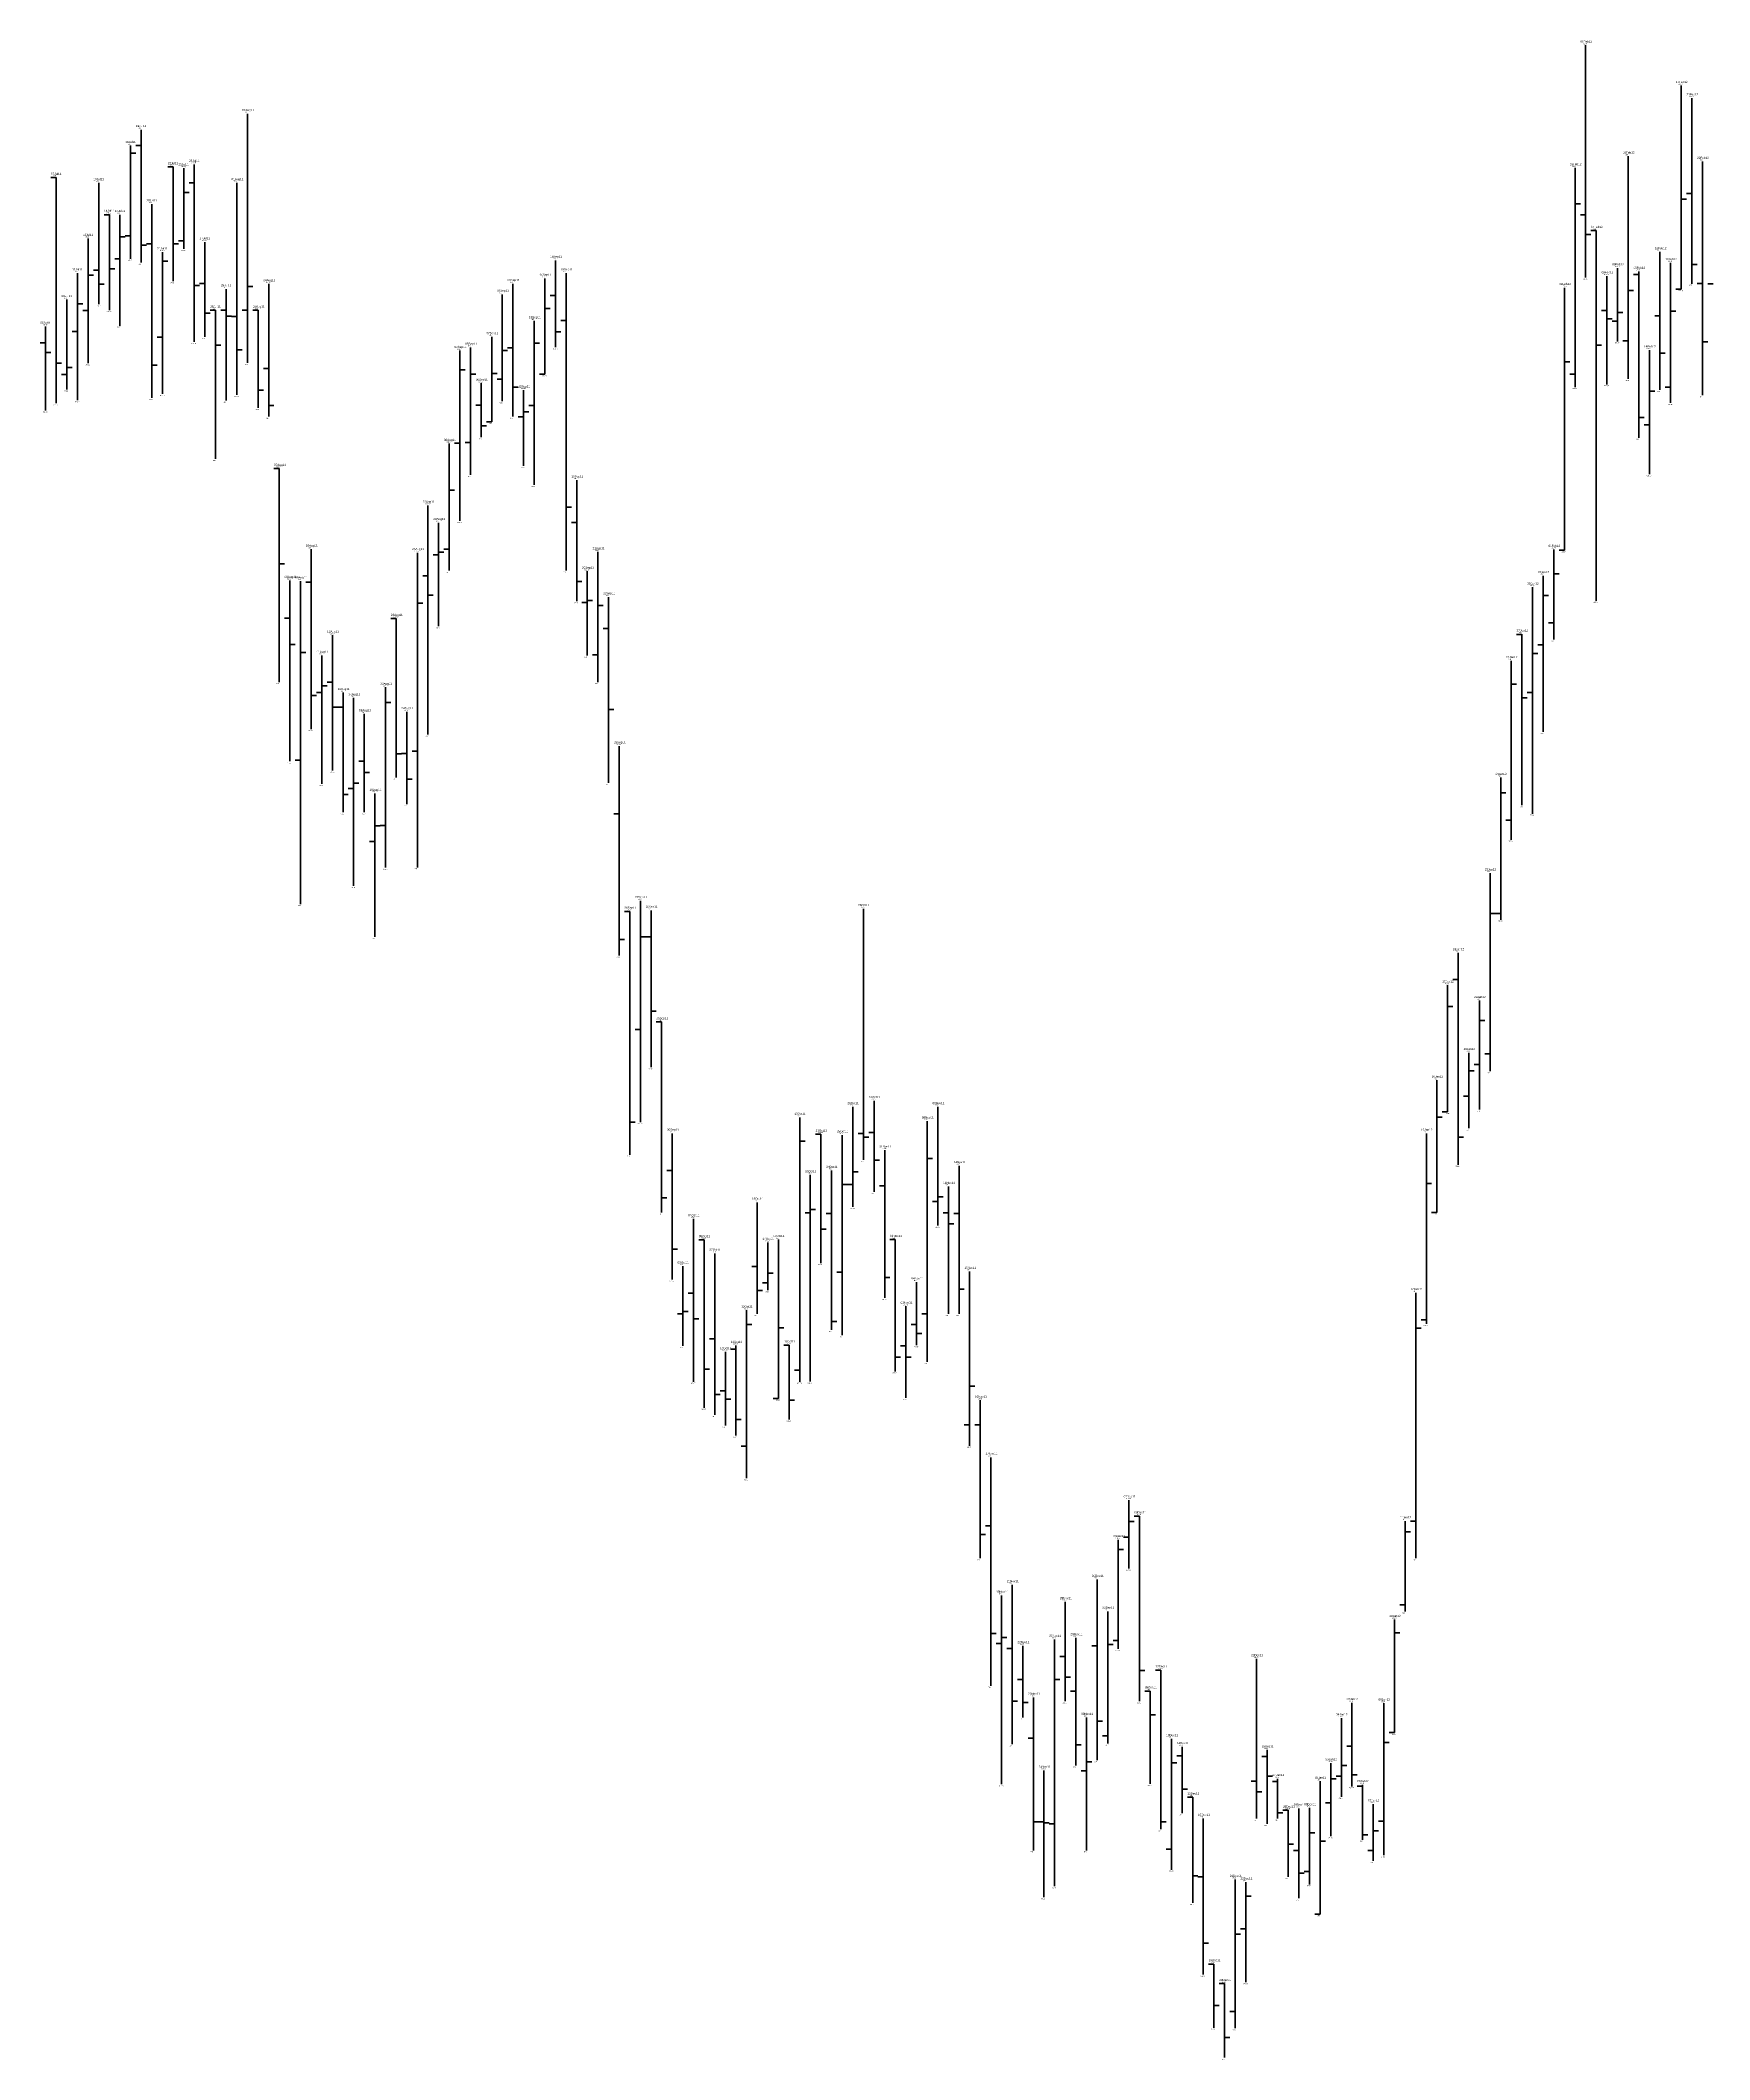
# Model space of a CAD drawing. Header units: inches. Extents: x 0 to 30000, y -20 to 2443.
# Drawn here: x 4103.5 to 4260.7, y 270.3 to 460.4 of the extents above; entities that cross this region are included whole.
import ezdxf

# ---------------------------------------------------------------- set-up
doc = ezdxf.new("R2010")
doc.units = ezdxf.units.IN
doc.header["$MEASUREMENT"] = 0
for name, color, linetype in [('DATE', 7, 'Continuous'), ('Graph', 7, 'Continuous'), ('Rate', 7, 'Continuous')]:
    doc.layers.add(name, color=color, linetype=linetype)
doc.styles.get("Standard").update_dxf_attribs({"font": 'arial.ttf'})

msp = doc.modelspace()

# ---------------------------------------------------------------- linework, layer by layer
at = {"layer": 'Graph', "color": 1, "lineweight": 35}
for p, q in [((4249, 459.95), (4249, 438.075)), ((4259, 454.975), (4259, 437.5)), ((4113, 452), (4113, 439.5)), ((4113, 450.5), (4112.5, 450.5)), ((4118, 448.725), (4118, 432.025)), ((4260, 449), (4260, 427)), ((4105, 447.5), (4104.5, 447.5)), ((4105, 447.5), (4105, 426.25)), ((4109, 447), (4109, 435.575)), ((4116, 448.5), (4115.5, 448.5)), ((4116, 448.5), (4116, 437.75)), ((4118, 447), (4117.5, 447)), ((4122, 447), (4122, 427.025)), ((4114, 445), (4114, 426.75)), ((4259, 446), (4258.5, 446)), ((4110, 444), (4109.5, 444)), ((4110, 444.025), (4110, 435.025)), ((4249, 444), (4248.5, 444)), ((4113, 441.125), (4113.5, 441.125)), ((4114, 441.25), (4113.5, 441.25)), ((4116, 441.25), (4116.5, 441.25)), ((4119, 441.425), (4119, 432.5)), ((4249, 442.15), (4249.5, 442.15)), ((4250, 442.5), (4249.5, 442.5)), ((4250, 442.5), (4250, 407.65)), ((4152, 439.7), (4152, 431.525)), ((4256, 440.5), (4256, 427.5)), ((4259, 439.3), (4259.5, 439.3)), ((4109, 438.775), (4108.5, 438.775)), ((4109, 437.45), (4109.5, 437.45)), ((4110, 438.9), (4110.5, 438.9)), ((4118, 437.325), (4118.5, 437.325)), ((4119, 437.525), (4118.5, 437.525)), ((4125, 437.475), (4125, 425)), ((4148, 437.5), (4148, 425)), ((4153, 438.5), (4153, 410.5)), ((4251, 438.225), (4251, 428.025)), ((4254, 438.375), (4253.5, 438.375)), ((4254, 438.65), (4254, 423)), ((4260, 437.525), (4259.5, 437.525)), ((4121, 437), (4121, 426.5)), ((4152, 436.4), (4151.5, 436.4)), ((4104, 433.475), (4104, 425.575)), ((4119, 434.725), (4119.5, 434.725)), ((4120, 435), (4119.5, 435)), ((4120, 435), (4120, 421)), ((4121, 435), (4120.5, 435)), ((4121, 434.45), (4121.5, 434.45)), ((4122, 434.425), (4121.5, 434.425)), ((4124, 435), (4123.5, 435)), ((4124, 435), (4124, 425.8)), ((4153, 434.025), (4152.5, 434.025)), ((4251, 434.975), (4250.5, 434.975)), ((4251, 434.2), (4251.5, 434.2)), ((4256, 434.475), (4255.5, 434.475)), ((4104, 431.95), (4103.5, 431.95)), ((4120, 431.725), (4120.5, 431.725)), ((4152, 432.975), (4152.5, 432.975)), ((4250, 431.725), (4250.5, 431.725)), ((4260, 432.025), (4260.5, 432.025)), ((4104, 431.025), (4104.5, 431.025)), ((4105, 430.025), (4105.5, 430.025)), ((4114, 429.825), (4114.5, 429.825)), ((4122, 431.275), (4122.5, 431.275)), ((4148, 431.45), (4147.5, 431.45)), ((4256, 430.95), (4256.5, 430.95)), ((4125, 429.525), (4124.5, 429.525)), ((4145, 428.125), (4145, 423.05)), ((4148, 427.775), (4148.5, 427.775)), ((4124, 427.475), (4124.5, 427.475)), ((4125, 426.05), (4125.5, 426.05)), ((4145, 426.075), (4144.5, 426.075)), ((4145, 424.125), (4145.5, 424.125)), ((4254, 424.9), (4254.5, 424.9)), ((4126, 420.1), (4125.5, 420.1)), ((4126, 420.1), (4126, 400)), ((4154, 419), (4154, 407.6)), ((4140, 416.625), (4140, 395.05)), ((4153, 416.45), (4153.5, 416.45)), ((4154, 415.025), (4153.5, 415.025)), ((4126, 411.125), (4126.5, 411.125)), ((4129, 412.5), (4129, 395.575)), ((4127, 409.55), (4127, 392.55)), ((4129, 409.4), (4128.5, 409.4)), ((4140, 410), (4139.5, 410)), ((4154, 409.475), (4154.5, 409.475)), ((4140, 408.175), (4140.5, 408.175)), ((4157, 408), (4157, 390.5)), ((4127, 406), (4126.5, 406)), ((4137, 405.975), (4136.5, 405.975)), ((4137, 405.975), (4137, 391)), ((4157, 405.05), (4156.5, 405.05)), ((4127, 403.525), (4127.5, 403.525)), ((4131, 404.4), (4131, 391.675)), ((4243, 404.475), (4242.5, 404.475)), ((4243, 404.5), (4243, 388.4)), ((4131, 400), (4130.5, 400)), ((4129, 398.725), (4129.5, 398.725)), ((4131, 397.625), (4131.5, 397.625)), ((4132, 397.625), (4131.5, 397.625)), ((4132, 399), (4132, 387.75)), ((4157, 397.425), (4157.5, 397.425)), ((4243, 398.525), (4243.5, 398.525)), ((4134, 397), (4134, 387.75)), ((4138, 397.2), (4138, 388.5)), ((4158, 393.975), (4158, 374.25)), ((4134, 392.55), (4133.5, 392.55)), ((4137, 393.25), (4137.5, 393.25)), ((4138, 393.275), (4137.5, 393.275)), ((4134, 391.475), (4134.5, 391.475)), ((4138, 390.85), (4138.5, 390.85)), ((4132, 389.425), (4132.5, 389.425)), ((4158, 387.575), (4157.5, 387.575)), ((4159, 378.4), (4158.5, 378.4)), ((4159, 378.4), (4159, 355.5)), ((4161, 378.5), (4161, 363.725)), ((4181, 378.65), (4181, 355)), ((4158, 375.75), (4158.5, 375.75)), ((4161, 376.025), (4160.5, 376.025)), ((4237, 374.5), (4237, 354.55)), ((4237, 372), (4236.5, 372)), ((4161, 369.025), (4161.5, 369.025)), ((4162, 368), (4161.5, 368)), ((4162, 368), (4162, 350.05)), ((4182, 360.575), (4182, 352)), ((4159, 358.575), (4159.5, 358.575)), ((4163, 357.5), (4163, 343.75)), ((4177, 357.425), (4176.5, 357.425)), ((4177, 357.425), (4177, 345.3)), ((4181, 357.5), (4180.5, 357.5)), ((4182, 357.575), (4181.5, 357.575)), ((4181, 357.15), (4181.5, 357.15)), ((4183, 355.925), (4183, 342.025)), ((4237, 357.15), (4237.5, 357.15)), ((4163, 354), (4162.5, 354)), ((4178, 354), (4178, 339)), ((4182, 354.975), (4182.5, 354.975)), ((4190, 354.45), (4190, 340.5)), ((4183, 352.575), (4182.5, 352.575)), ((4189, 352.5), (4189, 340.5)), ((4162, 351.45), (4162.5, 351.45)), ((4171, 351), (4171, 340.5)), ((4178, 349.975), (4177.5, 349.975)), ((4189, 350.025), (4188.5, 350.025)), ((4190, 349.975), (4189.5, 349.975)), ((4165, 349.45), (4165, 334.125)), ((4177, 348.5), (4177.5, 348.5)), ((4189, 349), (4189.5, 349)), ((4163, 346.6), (4163.5, 346.6)), ((4166, 347.475), (4165.5, 347.475)), ((4166, 347.475), (4166, 331.675)), ((4167, 346.2), (4167, 331)), ((4184, 347.5), (4183.5, 347.5)), ((4184, 347.5), (4184, 335.1)), ((4171, 344.975), (4170.5, 344.975)), ((4165, 342.475), (4164.5, 342.475)), ((4171, 342.7), (4171.5, 342.7)), ((4183, 343.925), (4183.5, 343.925)), ((4186, 343.5), (4186, 337.575)), ((4190, 342.825), (4190.5, 342.825)), ((4185, 341.225), (4185, 332.6)), ((4165, 340.05), (4165.5, 340.05)), ((4178, 339.8), (4178.5, 339.8)), ((4186, 339.525), (4185.5, 339.525)), ((4186, 338.65), (4186.5, 338.65)), ((4167, 338.175), (4166.5, 338.175)), ((4168, 336.925), (4168, 330)), ((4169, 337.2), (4168.5, 337.2)), ((4169, 337.525), (4169, 329.05)), ((4174, 337.575), (4173.5, 337.575)), ((4174, 337.575), (4174, 330.575)), ((4185, 337.5), (4184.5, 337.5)), ((4166, 335.3), (4166.5, 335.3)), ((4184, 336.45), (4184.5, 336.45)), ((4185, 336.425), (4185.5, 336.425)), ((4167, 332.925), (4167.5, 332.925)), ((4168, 333.25), (4167.5, 333.25)), ((4168, 332.475), (4168.5, 332.475)), ((4174, 332.375), (4174.5, 332.375)), ((4192, 332.375), (4192, 317.5)), ((4169, 330.575), (4169.5, 330.575)), ((4192, 330.05), (4191.5, 330.05)), ((4193, 327), (4193, 305.5)), ((4207, 321.475), (4206.5, 321.475)), ((4207, 321.475), (4207, 304.05)), ((4192, 319.725), (4192.5, 319.725)), ((4193, 320.55), (4192.5, 320.55)), ((4195, 315), (4195, 300)), ((4203, 315.5), (4203, 298.5)), ((4200, 313.4), (4200, 304.05)), ((4193, 310.425), (4193.5, 310.425)), ((4201, 310), (4201, 298)), ((4195, 309), (4194.5, 309)), ((4196, 309.25), (4196, 302.5)), ((4200, 308.25), (4199.5, 308.25)), ((4203, 309.25), (4202.5, 309.25)), ((4218, 308.025), (4218, 293)), ((4200, 306.3), (4200.5, 306.3)), ((4207, 306.925), (4207.5, 306.925)), ((4209, 306.975), (4208.5, 306.975)), ((4209, 306.975), (4209, 292)), ((4196, 306.075), (4195.5, 306.075)), ((4197, 304.4), (4197, 290)), ((4201, 305), (4200.5, 305)), ((4208, 305), (4207.5, 305)), ((4208, 305), (4208, 296.25)), ((4195, 304.05), (4195.5, 304.05)), ((4196, 303.925), (4196.5, 303.925)), ((4208, 302.775), (4208.5, 302.775)), ((4227, 303.9), (4227, 296.025)), ((4197, 300.55), (4196.5, 300.55)), ((4203, 302.15), (4203.5, 302.15)), ((4201, 299.95), (4201.5, 299.95)), ((4211, 298.9), (4210.5, 298.9)), ((4211, 299.75), (4211, 293.5)), ((4219, 298.85), (4218.5, 298.85)), ((4219, 299.45), (4219, 292.5)), ((4227, 299.825), (4226.5, 299.825)), ((4198, 297.525), (4198, 285.6)), ((4219, 297), (4219.5, 297)), ((4220, 296.75), (4220, 293)), ((4227, 297.1), (4227.5, 297.1)), ((4211, 295.775), (4211.5, 295.775)), ((4212, 295), (4211.5, 295)), ((4212, 295), (4212, 285.05)), ((4218, 296.5), (4217.5, 296.5)), ((4218, 295.525), (4218.5, 295.525)), ((4220, 296.475), (4219.5, 296.475)), ((4228, 296.05), (4227.5, 296.05)), ((4228, 296.175), (4228, 291)), ((4213, 293), (4213, 278.3)), ((4220, 293.525), (4220.5, 293.525)), ((4221, 293.775), (4220.5, 293.775)), ((4221, 293.775), (4221, 287.5)), ((4222, 293.95), (4222, 285.5)), ((4197, 292.675), (4197.5, 292.675)), ((4198, 292.675), (4197.5, 292.675)), ((4198, 292.6), (4198.5, 292.6)), ((4209, 292.7), (4209.5, 292.7)), ((4228, 291.475), (4228.5, 291.475)), ((4221, 290.575), (4221.5, 290.575)), ((4222, 289.975), (4221.5, 289.975)), ((4212, 287.6), (4212.5, 287.6)), ((4213, 287.5), (4212.5, 287.5)), ((4222, 287.85), (4222.5, 287.85)), ((4213, 281.275), (4213.5, 281.275)), ((4214, 279.3), (4213.5, 279.3)), ((4214, 279.3), (4214, 273.3)), ((4215, 277.45), (4214.5, 277.45)), ((4215, 277.45), (4215, 270.5)), ((4214, 275.4), (4214.5, 275.4)), ((4215, 272.375), (4215.5, 272.375))]:
    msp.add_line(p, q, dxfattribs=at)
at = {"layer": 'Graph', "color": 3, "lineweight": 35}
for p, q in [((4258, 456.15), (4258, 436.975)), ((4123, 453.5), (4123, 430.05)), ((4112, 450.5), (4112, 439.85)), ((4112, 449.8), (4112.5, 449.8)), ((4253, 449.5), (4253, 428.55)), ((4117, 448.375), (4117, 440.775)), ((4248, 448.4), (4248, 427.775)), ((4117, 446.075), (4117.5, 446.075)), ((4248, 445.025), (4248.5, 445.025)), ((4258, 445.475), (4258.5, 445.475)), ((4111, 444), (4111, 433.55)), ((4108, 441.75), (4108, 430.025)), ((4111, 441.9), (4111.5, 441.9)), ((4112, 442), (4111.5, 442)), ((4117, 441.55), (4116.5, 441.55)), ((4111, 439.85), (4110.5, 439.85)), ((4115, 440.475), (4115, 427.125)), ((4115, 439.625), (4115.5, 439.625)), ((4257, 439.475), (4257, 426.275)), ((4107, 438.5), (4107, 426.525)), ((4108, 438.3), (4108.5, 438.3)), ((4151, 438), (4151, 428.975)), ((4252, 438.975), (4252, 432.075)), ((4261, 437.5), (4260.5, 437.5)), ((4106, 436), (4106, 427.55)), ((4107, 435.6), (4107.5, 435.6)), ((4123, 437.25), (4123.5, 437.25)), ((4147, 436.5), (4147, 426.45)), ((4247, 437.125), (4247, 412.4)), ((4253, 436.85), (4253.5, 436.85)), ((4258, 436.975), (4257.5, 436.975)), ((4108, 434.975), (4107.5, 434.975)), ((4123, 435.025), (4122.5, 435.025)), ((4150, 434), (4150, 418.55)), ((4151, 435.175), (4151.5, 435.175)), ((4252, 433.975), (4251.5, 433.975)), ((4252, 434.8), (4252.5, 434.8)), ((4257, 434.925), (4257.5, 434.925)), ((4107, 433), (4106.5, 433)), ((4115, 432.475), (4114.5, 432.475)), ((4146, 432.5), (4146, 424.5)), ((4150, 431.9), (4150.5, 431.9)), ((4253, 432.125), (4252.5, 432.125)), ((4143, 431.2), (4143, 415.175)), ((4144, 431.5), (4144, 419.5)), ((4147, 431.2), (4147.5, 431.2)), ((4247, 430.15), (4247.5, 430.15)), ((4255, 431.25), (4255, 419.575)), ((4106, 428.95), (4105.5, 428.95)), ((4106, 429.6), (4106.5, 429.6)), ((4143, 429.4), (4143.5, 429.4)), ((4144, 428.975), (4144.5, 428.975)), ((4146, 429.05), (4146.5, 429.05)), ((4147, 428.5), (4146.5, 428.5)), ((4151, 429), (4150.5, 429)), ((4248, 429), (4247.5, 429)), ((4257, 427.775), (4256.5, 427.775)), ((4149, 427.475), (4149, 420.35)), ((4150, 426.025), (4149.5, 426.025)), ((4255, 427.375), (4255.5, 427.375)), ((4146, 424.5), (4145.5, 424.5)), ((4149, 424.975), (4148.5, 424.975)), ((4149, 425.45), (4149.5, 425.45)), ((4255, 424.2), (4254.5, 424.2)), ((4142, 422.45), (4142, 410.5)), ((4143, 422.475), (4142.5, 422.475)), ((4144, 422.55), (4143.5, 422.55)), ((4142, 418.05), (4142.5, 418.05)), ((4141, 415), (4141, 405.25)), ((4139, 412.175), (4139, 382.55)), ((4141, 411.975), (4140.5, 411.975)), ((4141, 412.225), (4141.5, 412.225)), ((4142, 412.5), (4141.5, 412.5)), ((4156, 412.25), (4156, 400)), ((4246, 412.475), (4246, 404)), ((4247, 412.4), (4246.5, 412.4)), ((4128, 409.5), (4128, 379.1)), ((4155, 410.425), (4155, 402.5)), ((4244, 408.925), (4244, 387.6)), ((4245, 410), (4245, 395.3)), ((4246, 410.175), (4246.5, 410.175)), ((4139, 407.425), (4139.5, 407.425)), ((4155, 407.5), (4154.5, 407.5)), ((4155, 407.675), (4155.5, 407.675)), ((4156, 407.2), (4156.5, 407.2)), ((4245, 408.15), (4245.5, 408.15)), ((4246, 405.575), (4245.5, 405.575)), ((4245, 403.5), (4244.5, 403.5)), ((4128, 402.775), (4128.5, 402.775)), ((4130, 402.5), (4130, 390.4)), ((4156, 402.55), (4155.5, 402.55)), ((4242, 402), (4242, 385.15)), ((4244, 402.7), (4244.5, 402.7)), ((4130, 399.65), (4130.5, 399.65)), ((4136, 399.5), (4136, 382.525)), ((4242, 399.8), (4242.5, 399.8)), ((4130, 399), (4129.5, 399)), ((4133, 398.5), (4133, 380.8)), ((4136, 398.075), (4136.5, 398.075)), ((4244, 399), (4243.5, 399)), ((4128, 392.65), (4127.5, 392.65)), ((4139, 393.5), (4138.5, 393.5)), ((4133, 389.975), (4132.5, 389.975)), ((4133, 390.475), (4133.5, 390.475)), ((4241, 391), (4241, 377.625)), ((4135, 389.5), (4135, 376)), ((4241, 389.575), (4241.5, 389.575)), ((4135, 386.45), (4135.5, 386.45)), ((4136, 386.5), (4135.5, 386.5)), ((4242, 387), (4241.5, 387)), ((4135, 385), (4134.5, 385)), ((4240, 382), (4240, 363.35)), ((4160, 379.4), (4160, 358.575)), ((4240, 378.2), (4240.5, 378.2)), ((4241, 378.2), (4240.5, 378.2)), ((4160, 376), (4160.5, 376)), ((4236, 371.45), (4236, 359.525)), ((4236, 369.45), (4236.5, 369.45)), ((4239, 370), (4239, 359.75)), ((4160, 367.275), (4159.5, 367.275)), ((4239, 368.125), (4239.5, 368.125)), ((4238, 365.1), (4238, 358)), ((4238, 363.4), (4238.5, 363.4)), ((4239, 364), (4238.5, 364)), ((4240, 365), (4239.5, 365)), ((4235, 362.5), (4235, 350.05)), ((4180, 360), (4180, 350.575)), ((4188, 360), (4188, 348.825)), ((4236, 359.525), (4235.5, 359.525)), ((4238, 361), (4237.5, 361)), ((4175, 359), (4175, 334.125)), ((4187, 358.65), (4187, 336)), ((4234, 357.5), (4234, 339.575)), ((4235, 359.025), (4235.5, 359.025)), ((4175, 356.775), (4175.5, 356.775)), ((4179, 357.35), (4179, 338.5)), ((4180, 353.875), (4180.5, 353.875)), ((4187, 355.15), (4187.5, 355.15)), ((4176, 353.6), (4176, 334.15)), ((4179, 352.7), (4179.5, 352.7)), ((4180, 352.7), (4179.5, 352.7)), ((4234, 352.8), (4234.5, 352.8)), ((4176, 350.025), (4175.5, 350.025)), ((4176, 350.325), (4176.5, 350.325)), ((4188, 351.1), (4187.5, 351.1)), ((4188, 351.525), (4188.5, 351.525)), ((4235, 350.05), (4234.5, 350.05)), ((4172, 347.225), (4172, 342.75)), ((4173, 347.5), (4173, 332.55)), ((4164, 345), (4164, 337.5)), ((4172, 344.35), (4172.5, 344.35)), ((4179, 344.45), (4178.5, 344.45)), ((4191, 344.5), (4191, 328.1)), ((4172, 343.425), (4171.5, 343.425)), ((4233, 342.5), (4233, 317.5)), ((4164, 340.5), (4163.5, 340.5)), ((4164, 340.725), (4164.5, 340.725)), ((4170, 340.85), (4170, 325.05)), ((4187, 340.5), (4186.5, 340.5)), ((4170, 339.5), (4170.5, 339.5)), ((4173, 339.2), (4173.5, 339.2)), ((4233, 339.15), (4233.5, 339.15)), ((4234, 339.95), (4233.5, 339.95)), ((4175, 335.225), (4174.5, 335.225)), ((4191, 333.7), (4191.5, 333.7)), ((4173, 332.55), (4172.5, 332.55)), ((4191, 330.05), (4190.5, 330.05)), ((4170, 328.05), (4169.5, 328.05)), ((4206, 322.975), (4206, 316.525)), ((4206, 319.475), (4205.5, 319.475)), ((4206, 320.975), (4206.5, 320.975)), ((4232, 321), (4232, 312.5)), ((4232, 319.975), (4232.5, 319.975)), ((4233, 321), (4232.5, 321)), ((4205, 319.25), (4205, 308.975)), ((4205, 318.325), (4205.5, 318.325)), ((4194, 314), (4194, 296.225)), ((4204, 312.5), (4204, 300.05)), ((4232, 313.125), (4231.5, 313.125)), ((4194, 310.05), (4194.5, 310.05)), ((4231, 311.725), (4231, 301.1)), ((4231, 310.475), (4231.5, 310.475)), ((4194, 309.475), (4193.5, 309.475)), ((4199, 309.85), (4199, 286.625)), ((4204, 309.375), (4204.5, 309.375)), ((4205, 309.75), (4204.5, 309.75)), ((4199, 306.1), (4199.5, 306.1)), ((4202, 302.5), (4202, 290)), ((4226, 302.45), (4226, 295.05)), ((4230, 303.85), (4230, 289.55)), ((4204, 300.775), (4203.5, 300.775)), ((4210, 300.5), (4210, 288.175)), ((4231, 301.1), (4230.5, 301.1)), ((4230, 300.15), (4230.5, 300.15)), ((4202, 297.5), (4201.5, 297.5)), ((4202, 298.325), (4202.5, 298.325)), ((4210, 298.25), (4210.5, 298.25)), ((4225, 298.225), (4225, 291.325)), ((4225, 296.75), (4225.5, 296.75)), ((4226, 297), (4225.5, 297)), ((4226, 298), (4226.5, 298)), ((4224, 296.5), (4224, 284)), ((4223, 294), (4223, 286.8)), ((4225, 294.475), (4224.5, 294.475)), ((4229, 294.35), (4229, 289)), ((4199, 292.5), (4198.5, 292.5)), ((4223, 291.65), (4223.5, 291.65)), ((4229, 291.825), (4229.5, 291.825)), ((4230, 292.75), (4229.5, 292.75)), ((4210, 290.1), (4209.5, 290.1)), ((4224, 290.85), (4224.5, 290.85)), ((4229, 290), (4228.5, 290)), ((4216, 287.25), (4216, 273.25)), ((4223, 288), (4222.5, 288)), ((4217, 287), (4217, 277.575)), ((4217, 285.7), (4217.5, 285.7)), ((4224, 284), (4223.5, 284)), ((4216, 282.125), (4216.5, 282.125)), ((4217, 282.6), (4216.5, 282.6)), ((4216, 274.825), (4215.5, 274.825))]:
    msp.add_line(p, q, dxfattribs=at)

# ---------------------------------------------------------------- texts
at = {"layer": 'DATE'}
for s, p in [('06Feb12', (4248.5, 460.2)), ('17Feb12', (4257.5, 456.4)), ('21Feb12', (4258.5, 455.225)), ('02Aug11', (4122.5, 453.75)), ('18Jul11', (4111.5, 450.75)), ('19Jul11', (4112.5, 452.25)), ('22Jul11', (4115.5, 448.75)), ('25Jul11', (4116.5, 448.625)), ('26Jul11', (4117.5, 448.975)), ('03Feb12', (4247.5, 448.65)), ('10Feb12', (4252.5, 449.75)), ('22Feb12', (4259.5, 449.25)), ('07Jul11', (4104.5, 447.75)), ('13Jul11', (4108.5, 447.25)), ('01Aug11', (4121.5, 447.25)), ('20Jul11', (4113.5, 445.25)), ('14Jul11', (4109.5, 444.275)), ('15Jul11', (4110.5, 444.25)), ('12Jul11', (4107.5, 442)), ('27Jul11', (4118.5, 441.675)), ('07Feb12', (4249.5, 442.75)), ('21Jul11', (4114.5, 440.725)), ('15Sep11', (4151.5, 439.95)), ('09Feb12', (4251.5, 439.225)), ('15Feb12', (4255.5, 440.75)), ('16Feb12', (4256.5, 439.725)), ('11Jul11', (4106.5, 438.75)), ('29Jul11', (4120.5, 437.25)), ('04Aug11', (4124.5, 437.725)), ('09Sep11', (4147.5, 437.75)), ('14Sep11', (4150.5, 438.25)), ('16Sep11', (4152.5, 438.75)), ('02Feb12', (4246.5, 437.375)), ('08Feb12', (4250.5, 438.475)), ('13Feb12', (4253.5, 438.9)), ('08Jul11', (4105.5, 436.25)), ('28Jul11', (4119.5, 435.25)), ('03Aug11', (4123.5, 435.25)), ('08Sep11', (4146.5, 436.75)), ('06Jul11', (4103.5, 433.725)), ('13Sep11', (4149.5, 434.25)), ('02Sep11', (4142.5, 431.45)), ('05Sep11', (4143.5, 431.75)), ('07Sep11', (4145.5, 432.75)), ('14Feb12', (4254.5, 431.5)), ('06Sep11', (4144.5, 428.375)), ('12Sep11', (4148.5, 427.725)), ('30Aug11', (4141.5, 422.7)), ('05Aug11', (4125.5, 420.35)), ('19Sep11', (4153.5, 419.25)), ('26Aug11', (4139.5, 416.875)), ('29Aug11', (4140.5, 415.25)), ('10Aug11', (4128.5, 412.75)), ('25Aug11', (4138.5, 412.425)), ('21Sep11', (4155.5, 412.5)), ('01Feb12', (4245.5, 412.725)), ('20Sep11', (4154.5, 410.675)), ('08Aug11', (4126.5, 409.8)), ('09Aug11', (4127.5, 409.75)), ('30Jan12', (4243.5, 409.175)), ('31Jan12', (4244.5, 410.25)), ('22Sep11', (4156.5, 408.25)), ('23Aug11', (4136.5, 406.225)), ('27Jan12', (4242.5, 404.75)), ('12Aug11', (4130.5, 404.65)), ('11Aug11', (4129.5, 402.75)), ('25Jan12', (4241.5, 402.25)), ('16Aug11', (4131.5, 399.25)), ('22Aug11', (4135.5, 399.75)), ('17Aug11', (4132.5, 398.75)), ('18Aug11', (4133.5, 397.25)), ('24Aug11', (4137.5, 397.45)), ('23Sep11', (4157.5, 394.225)), ('19Aug11', (4134.5, 389.75)), ('24Jan12', (4240.5, 391.25)), ('23Jan12', (4239.5, 382.25)), ('26Sep11', (4158.5, 378.65)), ('27Sep11', (4159.5, 379.65)), ('28Sep11', (4160.5, 378.75)), ('28Oct11', (4180.5, 378.9)), ('18Jan12', (4236.5, 374.75)), ('17Jan12', (4235.5, 371.7)), ('20Jan12', (4238.5, 370.25)), ('29Sep11', (4161.5, 368.25)), ('19Jan12', (4237.5, 365.35)), ('16Jan12', (4234.5, 362.75)), ('19Oct11', (4174.5, 359.25)), ('26Oct11', (4179.5, 360.25)), ('31Oct11', (4181.5, 360.825)), ('09Nov11', (4187.5, 360.25)), ('30Sep11', (4162.5, 357.75)), ('21Oct11', (4176.5, 357.675)), ('25Oct11', (4178.5, 357.6)), ('08Nov11', (4186.5, 358.9)), ('13Jan12', (4233.5, 357.75)), ('01Nov11', (4182.5, 356.175)), ('20Oct11', (4175.5, 353.85)), ('24Oct11', (4177.5, 354.25)), ('14Nov11', (4189.5, 354.7)), ('11Nov11', (4188.5, 352.75)), ('04Oct11', (4164.5, 349.7)), ('13Oct11', (4170.5, 351.25)), ('05Oct11', (4165.5, 347.725)), ('17Oct11', (4172.5, 347.75)), ('02Nov11', (4183.5, 347.75)), ('07Oct11', (4166.5, 346.45)), ('14Oct11', (4171.5, 347.475)), ('03Oct11', (4163.5, 345.25)), ('15Nov11', (4190.5, 344.75)), ('04Nov11', (4185.5, 343.75)), ('12Jan12', (4232.5, 342.75)), ('12Oct11', (4169.5, 341.1)), ('03Nov11', (4184.5, 341.475)), ('10Oct11', (4167.5, 337.175)), ('11Oct11', (4168.5, 337.775)), ('18Oct11', (4173.5, 337.825)), ('16Nov11', (4191.5, 332.625)), ('17Nov11', (4192.5, 327.25)), ('07Dec11', (4205.5, 323.225)), ('08Dec11', (4206.5, 321.725)), ('11Jan12', (4231.5, 321.25)), ('05Dec11', (4204.5, 319.5)), ('01Dec11', (4202.5, 315.75)), ('18Nov11', (4193.5, 314.25)), ('21Nov11', (4194.5, 315.25)), ('28Nov11', (4199.5, 313.65)), ('02Dec11', (4203.5, 312.75)), ('10Jan12', (4230.5, 311.975)), ('25Nov11', (4198.5, 310.1)), ('29Nov11', (4200.5, 310.25)), ('22Nov11', (4195.5, 309.5)), ('23Dec11', (4217.5, 308.275)), ('12Dec11', (4208.5, 307.225)), ('23Nov11', (4196.5, 304.65)), ('09Dec11', (4207.5, 305.25)), ('05Jan12', (4226.5, 304.15)), ('09Jan12', (4229.5, 304.1)), ('30Nov11', (4201.5, 302.75)), ('04Jan12', (4225.5, 302.7)), ('13Dec11', (4209.5, 300.75)), ('14Dec11', (4210.5, 300)), ('26Dec11', (4218.5, 299.7)), ('03Jan12', (4224.5, 298.475)), ('24Nov11', (4197.5, 297.775)), ('27Dec11', (4219.5, 297)), ('02Jan12', (4223.5, 296.75)), ('06Jan12', (4227.5, 296.425)), ('15Dec11', (4211.5, 295.25)), ('07Jan12', (4228.5, 294.6)), ('16Dec11', (4212.5, 293.25)), ('28Dec11', (4220.5, 294.025)), ('29Dec11', (4221.5, 294.2)), ('30Dec11', (4222.5, 294.25)), ('21Dec11', (4215.5, 287.5)), ('22Dec11', (4216.5, 287.25)), ('19Dec11', (4213.5, 279.55)), ('20Dec11', (4214.5, 277.7))]:
    msp.add_text(s, height=0.2, dxfattribs=at).set_placement(p)
at = {"layer": 'Rate'}
for s, p in [('919.9', (4248.75, 460.05)), ('912.3', (4257.75, 456.25)), ('909.95', (4258.75, 455.075)), ('907', (4122.75, 453.6)), ('901', (4111.75, 450.6)), ('904', (4112.75, 452.1)), ('897', (4115.75, 448.6)), ('897.45', (4117.75, 448.825)), ('899', (4252.75, 449.6)), ('898', (4259.75, 449.1)), ('895', (4104.75, 447.6)), ('894', (4108.75, 447.1)), ('896.75', (4116.75, 448.475)), ('894', (4121.75, 447.1)), ('896.8', (4247.75, 448.5)), ('890', (4113.75, 445.1)), ('888.05', (4109.75, 444.125)), ('888', (4110.75, 444.1)), ('883.5', (4107.75, 441.85)), ('882.85', (4118.75, 441.525)), ('885', (4249.75, 442.6)), ('879.7', (4111.75, 439.65)), ('879', (4112.75, 439.3)), ('880.95', (4114.75, 440.575)), ('881.55', (4116.75, 440.575)), ('879.4', (4151.75, 439.8)), ('877.95', (4251.75, 439.075)), ('881', (4255.75, 440.6)), ('878.95', (4256.75, 439.575)), ('877', (4106.75, 438.6)), ('875.5', (4115.75, 437.55)), ('874.95', (4124.75, 437.575)), ('875', (4147.75, 437.6)), ('876', (4150.75, 438.1)), ('877', (4152.75, 438.6)), ('874.25', (4246.75, 437.225)), ('876.15', (4248.75, 437.875)), ('876.45', (4250.75, 438.325)), ('877.3', (4253.75, 438.75)), ('875', (4258.75, 437.3)), ('872', (4105.75, 436.1)), ('871.15', (4108.75, 435.375)), ('874', (4120.75, 437.1)), ('873', (4146.75, 436.6)), ('873.95', (4257.75, 436.775)), ('866.95', (4103.75, 433.575)), ('870.05', (4109.75, 434.825)), ('870', (4119.75, 435.1)), ('870', (4123.75, 435.1)), ('868', (4149.75, 434.1)), ('867.1', (4110.75, 433.35)), ('864.05', (4117.75, 431.825)), ('865', (4118.75, 432.3)), ('863', (4143.75, 431.6)), ('865', (4145.75, 432.6)), ('864.15', (4251.75, 431.875)), ('860.05', (4107.75, 429.825)), ('860.1', (4122.75, 429.85)), ('862.4', (4142.75, 431.3)), ('863.05', (4151.75, 431.325)), ('862.5', (4254.75, 431.35)), ('856.25', (4144.75, 428.225)), ('857.95', (4150.75, 428.775)), ('856.05', (4250.75, 427.825)), ('857.1', (4252.75, 428.35)), ('852.5', (4104.75, 426.05)), ('855.1', (4105.75, 427.35)), ('853.05', (4106.75, 426.325)), ('853.5', (4113.75, 426.55)), ('854.25', (4114.75, 426.925)), ('853', (4120.75, 426.3)), ('854.05', (4121.75, 426.825)), ('852.9', (4146.75, 426.25)), ('854.95', (4148.75, 427.575)), ('855.55', (4247.75, 427.575)), ('855', (4255.75, 427.3)), ('852.55', (4256.75, 426.075)), ('854', (4259.75, 426.8)), ('851.15', (4103.75, 425.375)), ('851.6', (4123.75, 425.6)), ('850', (4124.75, 424.8)), ('849', (4145.75, 424.3)), ('850', (4147.75, 424.8)), ('844.9', (4141.75, 422.55)), ('846.1', (4144.75, 422.85)), ('846', (4253.75, 422.8)), ('842', (4119.75, 420.8)), ('840.2', (4125.75, 420.2)), ('840.7', (4148.75, 420.15)), ('839', (4143.75, 419.3)), ('837.1', (4149.75, 418.35)), ('838', (4153.75, 419.1)), ('839.15', (4254.75, 419.375)), ('833.25', (4139.75, 416.725)), ('830', (4140.75, 415.1)), ('830.35', (4142.75, 414.975)), ('825', (4128.75, 412.6)), ('824.95', (4245.75, 412.575)), ('824.35', (4138.75, 412.275)), ('824.5', (4155.75, 412.35)), ('824.8', (4246.75, 412.2)), ('819.1', (4126.75, 409.65)), ('819', (4127.75, 409.6)), ('821', (4141.75, 410.3)), ('821', (4152.75, 410.3)), ('820.85', (4154.75, 410.525)), ('817.85', (4243.75, 409.025)), ('820', (4244.75, 410.1)), ('815.2', (4153.75, 407.4)), ('816', (4156.75, 408.1)), ('815.3', (4249.75, 407.45)), ('811.95', (4136.75, 406.075)), ('810.5', (4140.75, 405.05)), ('808.8', (4130.75, 404.5)), ('809', (4242.75, 404.6)), ('808', (4245.75, 403.8)), ('805', (4129.75, 402.6)), ('805', (4154.75, 402.3)), ('804', (4241.75, 402.1)), ('800', (4125.75, 399.8)), ('799', (4135.75, 399.6)), ('800', (4155.75, 399.8)), ('798', (4131.75, 399.1)), ('797', (4132.75, 398.6)), ('794.4', (4137.75, 397.3)), ('791.15', (4128.75, 395.375)), ('794', (4133.75, 397.1)), ('790.1', (4139.75, 394.85)), ('787.95', (4157.75, 394.075)), ('790.6', (4244.75, 395.1)), ('785.1', (4126.75, 392.35)), ('780.8', (4129.75, 390.2)), ('783.35', (4130.75, 391.475)), ('782', (4136.75, 390.8)), ('781', (4156.75, 390.3)), ('782', (4240.75, 391.1)), ('779', (4134.75, 389.6)), ('777', (4137.75, 388.3)), ('776.8', (4242.75, 388.2)), ('775.5', (4131.75, 387.55)), ('775.5', (4133.75, 387.55)), ('775.2', (4243.75, 387.4)), ('770.3', (4241.75, 384.95)), ('765.05', (4135.75, 382.325)), ('765.1', (4138.75, 382.35)), ('764', (4239.75, 382.1)), ('761.6', (4132.75, 380.6)), ('758.2', (4127.75, 378.9)), ('756.8', (4158.75, 378.5)), ('758.8', (4159.75, 379.5)), ('757', (4160.75, 378.6)), ('757.3', (4180.75, 378.75)), ('755.25', (4240.75, 377.425)), ('752', (4134.75, 375.8)), ('749', (4236.75, 374.6)), ('748.5', (4157.75, 374.05)), ('742.9', (4235.75, 371.55)), ('740', (4238.75, 370.1)), ('736', (4161.75, 368.1)), ('730.2', (4237.75, 365.2)), ('727.45', (4160.75, 363.525)), ('726.7', (4239.75, 363.15)), ('725', (4234.75, 362.6)), ('720', (4179.75, 360.1)), ('721.15', (4181.75, 360.675)), ('720', (4187.75, 360.1)), ('719.05', (4235.75, 359.325)), ('719.5', (4238.75, 359.55)), ('717.15', (4159.75, 358.375)), ('715', (4162.75, 357.6)), ('718', (4174.75, 359.1)), ('714.85', (4176.75, 357.525)), ('714.7', (4178.75, 357.45)), ('717.3', (4186.75, 358.75)), ('715', (4233.75, 357.6)), ('716', (4237.75, 357.8)), ('711.85', (4182.75, 356.025)), ('711', (4158.75, 355.3)), ('707.2', (4175.75, 353.7)), ('708', (4177.75, 354.1)), ('710', (4180.75, 354.8)), ('708.9', (4189.75, 354.55)), ('709.1', (4236.75, 354.35)), ('704', (4181.75, 351.8)), ('705', (4188.75, 352.6)), ('700.1', (4161.75, 349.85)), ('702', (4170.75, 351.1)), ('701.15', (4179.75, 350.375)), ('700.1', (4234.75, 349.85)), ('698.9', (4164.75, 349.55)), ('697.65', (4187.75, 348.625)), ('694.95', (4165.75, 347.575)), ('692.4', (4166.75, 346.3)), ('694.45', (4171.75, 347.325)), ('695', (4172.75, 347.6)), ('695', (4183.75, 347.6)), ('690', (4163.75, 345.1)), ('690.6', (4176.75, 345.1)), ('689', (4190.75, 344.6)), ('687.5', (4162.75, 343.55)), ('685.5', (4171.75, 342.55)), ('687', (4185.75, 343.6)), ('685', (4232.75, 342.6)), ('681.7', (4169.75, 340.95)), ('681', (4170.75, 340.3)), ('684.05', (4182.75, 341.825)), ('682.45', (4184.75, 341.325)), ('681', (4188.75, 340.3)), ('681', (4189.75, 340.3)), ('678', (4177.75, 338.8)), ('677', (4178.75, 338.3)), ('679.15', (4233.75, 339.375)), ('675', (4163.75, 337.3)), ('673.85', (4167.75, 337.025)), ('675.05', (4168.75, 337.625)), ('675.15', (4173.75, 337.675)), ('675.15', (4185.75, 337.375)), ('670.2', (4183.75, 334.9)), ('672', (4186.75, 335.8)), ('668.25', (4164.75, 333.925)), ('668.25', (4174.75, 333.925)), ('668.3', (4175.75, 333.95)), ('663.35', (4165.75, 331.475)), ('662', (4166.75, 330.8)), ('665.1', (4172.75, 332.35)), ('665.2', (4184.75, 332.4)), ('664.75', (4191.75, 332.475)), ('660', (4167.75, 329.8)), ('658.1', (4168.75, 328.85)), ('661.15', (4173.75, 330.375)), ('656.2', (4190.75, 327.9)), ('654', (4192.75, 327.1)), ('650.1', (4169.75, 324.85)), ('645.95', (4205.75, 323.075)), ('642.95', (4206.75, 321.575)), ('638.5', (4204.75, 319.35)), ('642', (4231.75, 321.1)), ('635', (4191.75, 317.3)), ('631', (4202.75, 315.6)), ('633.05', (4205.75, 316.325)), ('635', (4232.75, 317.3)), ('628', (4193.75, 314.1)), ('630', (4194.75, 315.1)), ('626.8', (4199.75, 313.5)), ('625', (4203.75, 312.6)), ('623.45', (4230.75, 311.825)), ('625', (4231.75, 312.3)), ('619.7', (4198.75, 309.95)), ('620', (4200.75, 310.1)), ('618.5', (4195.75, 309.35)), ('617.95', (4204.75, 308.775)), ('616.05', (4217.75, 308.125)), ('613.95', (4208.75, 307.075)), ('611', (4192.75, 305.3)), ('608.8', (4196.75, 304.5)), ('610', (4207.75, 305.1)), ('605', (4195.75, 302.3)), ('608.1', (4199.75, 303.85)), ('605', (4201.75, 302.6)), ('608.1', (4206.75, 303.85)), ('604.9', (4225.75, 302.55)), ('607.8', (4226.75, 304)), ('607.7', (4229.75, 303.95)), ('601', (4209.75, 300.6)), ('602.2', (4230.75, 300.9)), ('600', (4194.75, 299.8)), ('600.1', (4203.75, 299.85)), ('599.5', (4210.75, 299.85)), ('598.9', (4218.75, 299.55)), ('595.05', (4197.75, 297.625)), ('596', (4200.75, 297.8)), ('597', (4202.75, 298.3)), ('593.5', (4219.75, 296.85)), ('593', (4223.75, 296.6)), ('596.45', (4224.75, 298.325)), ('592.45', (4193.75, 296.025)), ('592.5', (4207.75, 296.05)), ('590', (4211.75, 295.1)), ('590.1', (4225.75, 294.85)), ('592.05', (4226.75, 295.825)), ('592.35', (4227.75, 296.275)), ('587', (4210.75, 293.3)), ('586', (4212.75, 293.1)), ('586', (4217.75, 292.8)), ('586', (4219.75, 292.8)), ('587.55', (4220.75, 293.875)), ('587.9', (4221.75, 294.05)), ('588', (4222.75, 294.1)), ('588.7', (4228.75, 294.45)), ('584', (4208.75, 291.8)), ('585', (4218.75, 292.3)), ('582.65', (4224.75, 291.125)), ('582', (4227.75, 290.8)), ('580', (4196.75, 289.8)), ('580', (4201.75, 289.8)), ('579.1', (4229.75, 289.35)), ('576.35', (4209.75, 287.975)), ('574.5', (4215.75, 287.35)), ('574', (4216.75, 287.1)), ('575', (4220.75, 287.3)), ('578', (4228.75, 288.8)), ('571.2', (4197.75, 285.4)), ('573.25', (4198.75, 286.425)), ('571', (4221.75, 285.3)), ('573.6', (4222.75, 286.6)), ('570.1', (4211.75, 284.85)), ('568', (4223.75, 283.8)), ('558.6', (4213.75, 279.4)), ('556.6', (4212.75, 278.1)), ('554.9', (4214.75, 277.55)), ('555.15', (4216.75, 277.375)), ('546.6', (4213.75, 273.1)), ('546.5', (4215.75, 273.05)), ('541', (4214.75, 270.3))]:
    msp.add_text(s, height=0.1, dxfattribs=at).set_placement(p)

doc.saveas('drawing.dxf')
